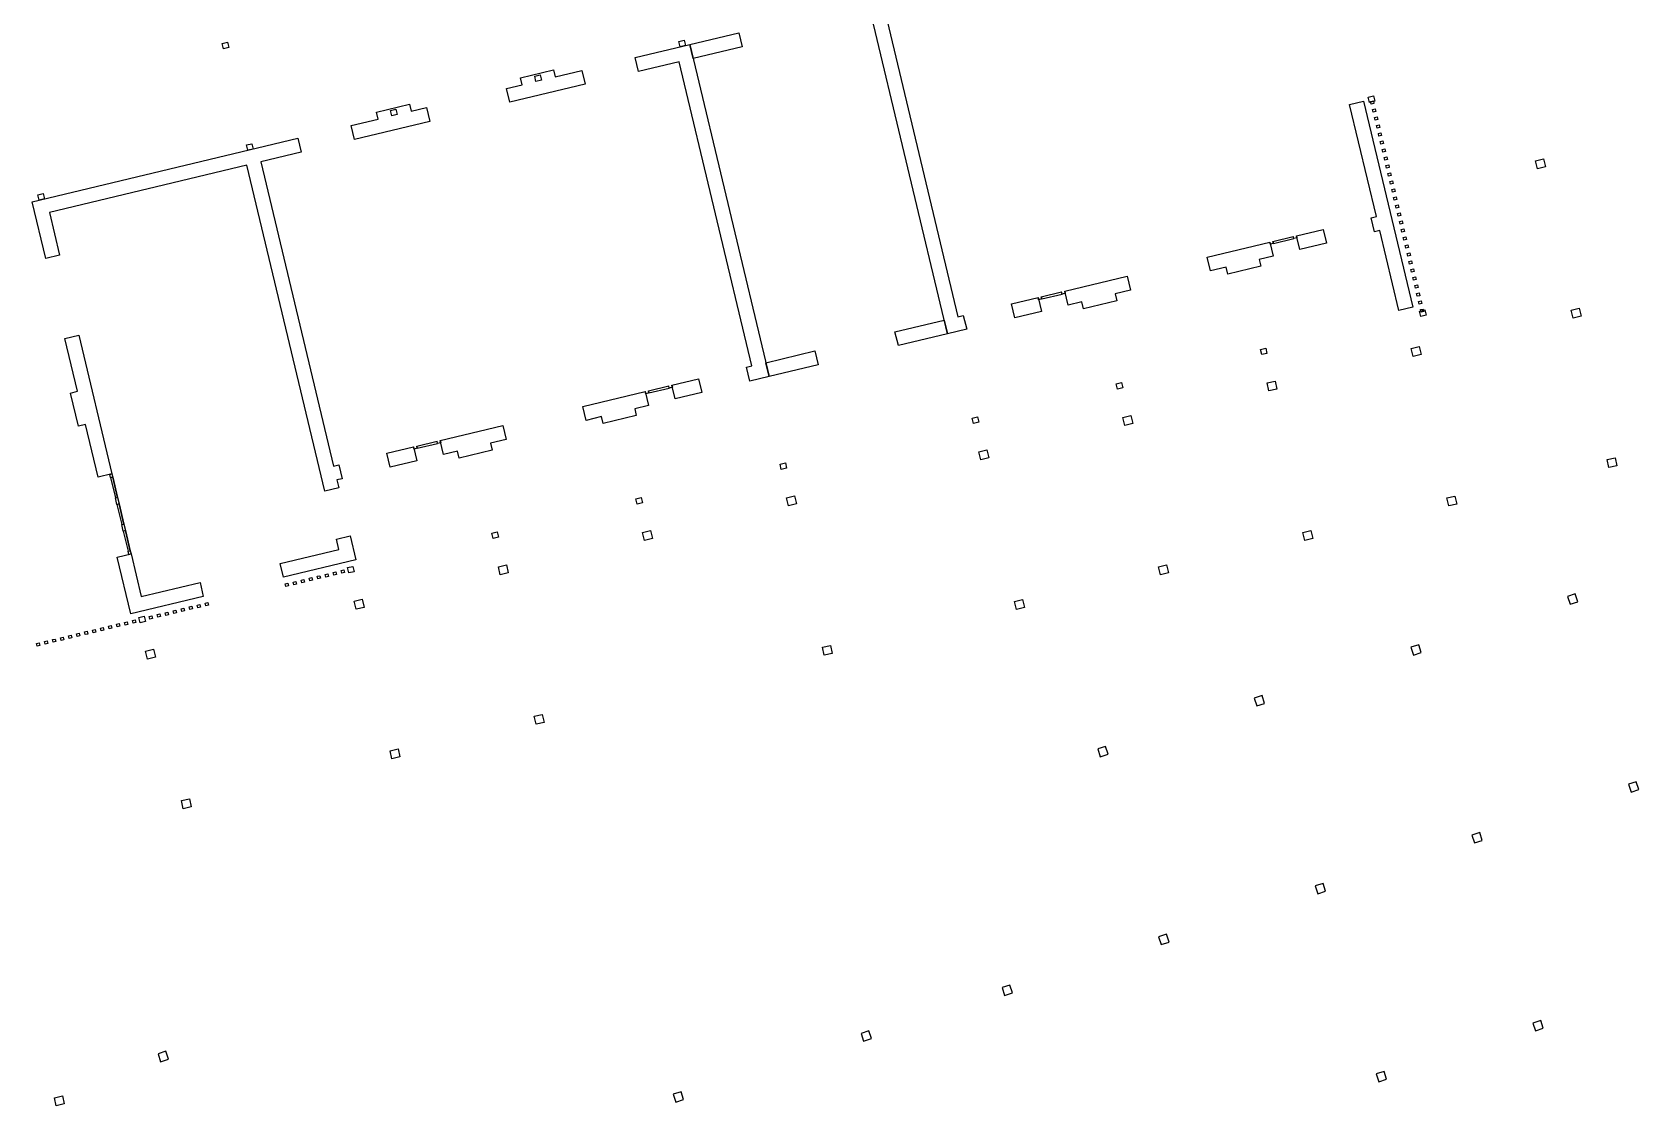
# Model space of a CAD drawing. Extents: x -42864 to 135053, y -26898 to 95700.
# Drawn here: x -11441 to 17835, y 24236 to 43804 of the extents above; entities that cross this region are included whole.
import ezdxf

# ---------------------------------------------------------------- set-up
doc = ezdxf.new("R2010")
doc.units = 0
doc.layers.add('SECTIONCUTEDGES', color=7, linetype='CONTINUOUS')

msp = doc.modelspace()

# ---------------------------------------------------------------- linework, layer by layer
at = {"layer": 'SECTIONCUTEDGES'}
for p, q in [((5237, 38304), (3790, 44354)), ((5237, 38304), (3790, 44354)), ((4103, 44161), (5429, 38618)), ((4103, 44161), (5429, 38618)), ((343, 43632), (440, 43655)), ((366, 43535), (343, 43632)), ((440, 43655), (463, 43558)), ((541, 43577), (1436, 43791)), ((541, 43577), (1436, 43791)), ((1436, 43791), (1497, 43538)), ((1436, 43791), (1497, 43538)), ((-7977, 43595), (-7880, 43619)), ((-7954, 43498), (-7977, 43595)), ((-7856, 43521), (-7954, 43498)), ((-7880, 43619), (-7856, 43521)), ((-451, 43339), (541, 43577)), ((-451, 43339), (541, 43577)), ((-390, 43086), (-451, 43339)), ((-390, 43086), (-451, 43339)), ((463, 43558), (366, 43535)), ((541, 43577), (1988, 37527)), ((602, 43324), (541, 43577)), ((541, 43577), (1988, 37527)), ((602, 43324), (541, 43577)), ((1497, 43538), (602, 43324)), ((1497, 43538), (602, 43324)), ((-2543, 42973), (-1940, 43117)), ((-2543, 42973), (-1940, 43117)), ((-1940, 43117), (-1910, 42990)), ((-1940, 43117), (-1910, 42990)), ((-1910, 42990), (-1423, 43107)), ((-1910, 42990), (-1423, 43107)), ((-1423, 43107), (-1363, 42854)), ((-1423, 43107), (-1363, 42854)), ((349, 43263), (-390, 43086)), ((349, 43263), (-390, 43086)), ((1675, 37720), (349, 43263)), ((1675, 37720), (349, 43263)), ((-2795, 42779), (-2513, 42846)), ((-2795, 42779), (-2513, 42846)), ((-2734, 42526), (-2795, 42779)), ((-2734, 42526), (-2795, 42779)), ((-1363, 42854), (-2734, 42526)), ((-1363, 42854), (-2734, 42526)), ((-2513, 42846), (-2543, 42973)), ((-2513, 42846), (-2543, 42973)), ((-2283, 43004), (-2186, 43027)), ((-2283, 43004), (-2186, 43027)), ((-2260, 42907), (-2283, 43004)), ((-2260, 42907), (-2283, 43004)), ((-2162, 42930), (-2260, 42907)), ((-2162, 42930), (-2260, 42907)), ((-2186, 43027), (-2162, 42930)), ((-2186, 43027), (-2162, 42930)), ((-5169, 42344), (-4566, 42489)), ((-5169, 42344), (-4566, 42489)), ((-4566, 42489), (-4535, 42362)), ((-4566, 42489), (-4535, 42362)), ((12565, 42484), (12818, 42545)), ((12565, 42484), (12818, 42545)), ((13054, 40442), (12565, 42484)), ((13054, 40442), (12565, 42484)), ((12818, 42545), (13716, 38791)), ((12818, 42545), (13716, 38791)), ((12904, 42617), (13001, 42640)), ((12927, 42519), (12904, 42617)), ((13024, 42543), (12927, 42519)), ((12948, 42540), (12997, 42551)), ((12960, 42491), (12948, 42540)), ((13008, 42503), (12960, 42491)), ((12997, 42551), (13008, 42503)), ((13001, 42640), (13024, 42543)), ((-5625, 42102), (-5138, 42218)), ((-5625, 42102), (-5138, 42218)), ((-4193, 42177), (-5564, 41849)), ((-4193, 42177), (-5564, 41849)), ((-5138, 42218), (-5169, 42344)), ((-5138, 42218), (-5169, 42344)), ((-4909, 42376), (-4812, 42399)), ((-4886, 42278), (-4909, 42376)), ((-4788, 42302), (-4886, 42278)), ((-4812, 42399), (-4788, 42302)), ((-4535, 42362), (-4253, 42430)), ((-4535, 42362), (-4253, 42430)), ((-4253, 42430), (-4193, 42177)), ((-4253, 42430), (-4193, 42177)), ((12983, 42394), (13031, 42405)), ((12995, 42345), (12983, 42394)), ((13043, 42357), (12995, 42345)), ((13018, 42248), (13066, 42260)), ((13029, 42199), (13018, 42248)), ((13078, 42211), (13029, 42199)), ((13031, 42405), (13043, 42357)), ((13066, 42260), (13078, 42211)), ((-11441, 40710), (-6597, 41869)), ((-11441, 40710), (-6597, 41869)), ((-6597, 41869), (-6537, 41616)), ((-6597, 41869), (-6537, 41616)), ((-5564, 41849), (-5625, 42102)), ((-5564, 41849), (-5625, 42102)), ((13053, 42102), (13101, 42114)), ((13064, 42053), (13053, 42102)), ((13113, 42065), (13064, 42053)), ((13088, 41956), (13136, 41968)), ((13099, 41908), (13088, 41956)), ((13148, 41919), (13099, 41908)), ((13101, 42114), (13113, 42065)), ((13136, 41968), (13148, 41919)), ((-7535, 41747), (-7438, 41771)), ((-7512, 41650), (-7535, 41747)), ((-7414, 41674), (-7512, 41650)), ((-7438, 41771), (-7414, 41674)), ((-6537, 41616), (-7276, 41439)), ((-6537, 41616), (-7276, 41439)), ((13122, 41810), (13171, 41822)), ((13134, 41762), (13122, 41810)), ((13183, 41773), (13134, 41762)), ((13157, 41664), (13206, 41676)), ((13169, 41616), (13157, 41664)), ((13218, 41627), (13169, 41616)), ((13171, 41822), (13183, 41773)), ((13206, 41676), (13218, 41627)), ((-7529, 41379), (-11127, 40518)), ((-7529, 41379), (-11127, 40518)), ((-6107, 35436), (-7529, 41379)), ((-6107, 35436), (-7529, 41379)), ((-7276, 41439), (-5950, 35896)), ((-7276, 41439), (-5950, 35896)), ((13192, 41518), (13241, 41530)), ((13204, 41470), (13192, 41518)), ((13253, 41481), (13204, 41470)), ((13227, 41373), (13276, 41384)), ((13239, 41324), (13227, 41373)), ((13287, 41336), (13239, 41324)), ((13241, 41530), (13253, 41481)), ((13276, 41384), (13287, 41336)), ((15951, 41460), (16097, 41495)), ((15986, 41315), (15951, 41460)), ((16132, 41349), (15986, 41315)), ((16097, 41495), (16132, 41349)), ((13262, 41227), (13311, 41238)), ((13274, 41178), (13262, 41227)), ((13322, 41190), (13274, 41178)), ((13297, 41081), (13346, 41092)), ((13309, 41032), (13297, 41081)), ((13357, 41044), (13309, 41032)), ((13311, 41238), (13322, 41190)), ((13346, 41092), (13357, 41044)), ((-11194, 39679), (-11441, 40710)), ((-11194, 39679), (-11441, 40710)), ((-11337, 40838), (-11240, 40861)), ((-11314, 40741), (-11337, 40838)), ((-11217, 40764), (-11314, 40741)), ((-11240, 40861), (-11217, 40764)), ((13332, 40935), (13380, 40947)), ((13343, 40886), (13332, 40935)), ((13392, 40898), (13343, 40886)), ((13367, 40789), (13415, 40801)), ((13378, 40740), (13367, 40789)), ((13427, 40752), (13378, 40740)), ((13380, 40947), (13392, 40898)), ((13415, 40801), (13427, 40752)), ((-11127, 40518), (-10941, 39740)), ((-11127, 40518), (-10941, 39740)), ((12957, 40418), (13054, 40442)), ((12957, 40418), (13054, 40442)), ((13017, 40166), (12957, 40418)), ((13017, 40166), (12957, 40418)), ((13402, 40643), (13450, 40655)), ((13413, 40595), (13402, 40643)), ((13462, 40606), (13413, 40595)), ((13437, 40497), (13485, 40509)), ((13448, 40449), (13437, 40497)), ((13497, 40460), (13448, 40449)), ((13450, 40655), (13462, 40606)), ((13485, 40509), (13497, 40460)), ((11595, 40093), (12081, 40209)), ((11595, 40093), (12081, 40209)), ((12081, 40209), (12142, 39956)), ((12081, 40209), (12142, 39956)), ((13114, 40189), (13017, 40166)), ((13114, 40189), (13017, 40166)), ((13463, 38730), (13114, 40189)), ((13463, 38730), (13114, 40189)), ((13471, 40351), (13520, 40363)), ((13483, 40303), (13471, 40351)), ((13532, 40314), (13483, 40303)), ((13506, 40206), (13555, 40217)), ((13518, 40157), (13506, 40206)), ((13567, 40169), (13518, 40157)), ((13520, 40363), (13532, 40314)), ((13555, 40217), (13567, 40169)), ((9971, 39704), (11109, 39976)), ((9971, 39704), (11109, 39976)), ((11109, 39976), (11169, 39724)), ((11118, 39938), (11109, 39976)), ((11109, 39976), (11169, 39724)), ((11118, 39938), (11109, 39976)), ((11177, 39952), (11118, 39938)), ((11177, 39952), (11118, 39938)), ((11167, 39990), (11537, 40079)), ((11167, 39990), (11537, 40079)), ((11177, 39952), (11167, 39990)), ((11167, 39990), (11177, 39952)), ((11177, 39952), (11167, 39990)), ((11167, 39990), (11177, 39952)), ((11177, 39952), (11546, 40040)), ((11177, 39952), (11546, 40040)), ((11177, 39952), (11546, 40040)), ((11177, 39952), (11546, 40040)), ((11546, 40040), (11537, 40079)), ((11546, 40040), (11537, 40079)), ((11546, 40040), (11537, 40079)), ((11546, 40040), (11537, 40079)), ((11604, 40054), (11546, 40040)), ((11604, 40054), (11546, 40040)), ((11656, 39840), (11595, 40093)), ((11595, 40093), (11604, 40054)), ((11656, 39840), (11595, 40093)), ((11595, 40093), (11604, 40054)), ((12142, 39956), (11656, 39840)), ((12142, 39956), (11656, 39840)), ((13541, 40060), (13590, 40071)), ((13553, 40011), (13541, 40060)), ((13602, 40023), (13553, 40011)), ((13576, 39914), (13625, 39925)), ((13588, 39865), (13576, 39914)), ((13636, 39877), (13588, 39865)), ((13590, 40071), (13602, 40023)), ((13625, 39925), (13636, 39877)), ((-10941, 39740), (-11194, 39679)), ((-10941, 39740), (-11194, 39679)), ((10031, 39451), (9971, 39704)), ((10031, 39451), (9971, 39704)), ((10947, 39537), (10344, 39392)), ((10947, 39537), (10344, 39392)), ((11169, 39724), (10916, 39663)), ((11169, 39724), (10916, 39663)), ((10916, 39663), (10947, 39537)), ((10916, 39663), (10947, 39537)), ((13611, 39768), (13660, 39780)), ((13623, 39719), (13611, 39768)), ((13671, 39731), (13623, 39719)), ((13646, 39622), (13695, 39634)), ((13658, 39573), (13646, 39622)), ((13706, 39585), (13658, 39573)), ((13660, 39780), (13671, 39731)), ((13695, 39634), (13706, 39585)), ((7374, 39083), (8512, 39355)), ((7374, 39083), (8512, 39355)), ((8512, 39355), (8573, 39102)), ((8512, 39355), (8573, 39102)), ((10313, 39519), (10031, 39451)), ((10313, 39519), (10031, 39451)), ((10344, 39392), (10313, 39519)), ((10344, 39392), (10313, 39519)), ((13681, 39476), (13729, 39488)), ((13692, 39427), (13681, 39476)), ((13741, 39439), (13692, 39427)), ((13716, 39330), (13764, 39342)), ((13727, 39282), (13716, 39330)), ((13776, 39293), (13727, 39282)), ((13729, 39488), (13741, 39439)), ((13764, 39342), (13776, 39293)), ((6402, 38850), (6888, 38967)), ((6402, 38850), (6888, 38967)), ((6888, 38967), (6948, 38714)), ((6897, 38928), (6888, 38967)), ((6888, 38967), (6948, 38714)), ((6897, 38928), (6888, 38967)), ((6956, 38942), (6897, 38928)), ((6956, 38942), (6897, 38928)), ((6946, 38981), (7316, 39069)), ((6946, 38981), (7316, 39069)), ((6956, 38942), (6946, 38981)), ((6946, 38981), (6956, 38942)), ((6956, 38942), (6946, 38981)), ((6946, 38981), (6956, 38942)), ((6956, 38942), (7325, 39030)), ((6956, 38942), (7325, 39030)), ((6956, 38942), (7325, 39030)), ((6956, 38942), (7325, 39030)), ((7325, 39030), (7316, 39069)), ((7325, 39030), (7316, 39069)), ((7325, 39030), (7316, 39069)), ((7325, 39030), (7316, 39069)), ((7384, 39044), (7325, 39030)), ((7384, 39044), (7325, 39030)), ((7435, 38830), (7374, 39083)), ((7374, 39083), (7384, 39044)), ((7435, 38830), (7374, 39083)), ((7374, 39083), (7384, 39044)), ((8573, 39102), (8291, 39035)), ((8573, 39102), (8291, 39035)), ((8291, 39035), (8321, 38908)), ((8291, 39035), (8321, 38908)), ((13751, 39184), (13799, 39196)), ((13762, 39136), (13751, 39184)), ((13811, 39147), (13762, 39136)), ((13786, 39038), (13834, 39050)), ((13797, 38990), (13786, 39038)), ((13846, 39001), (13797, 38990)), ((13799, 39196), (13811, 39147)), ((13834, 39050), (13846, 39001)), ((6462, 38598), (6402, 38850)), ((6462, 38598), (6402, 38850)), ((6948, 38714), (6462, 38598)), ((6948, 38714), (6462, 38598)), ((7688, 38891), (7435, 38830)), ((7688, 38891), (7435, 38830)), ((7718, 38764), (7688, 38891)), ((7718, 38764), (7688, 38891)), ((8321, 38908), (7718, 38764)), ((8321, 38908), (7718, 38764)), ((13716, 38791), (13463, 38730)), ((13716, 38791), (13463, 38730)), ((13820, 38893), (13869, 38904)), ((13832, 38844), (13820, 38893)), ((13881, 38856), (13832, 38844)), ((13837, 38717), (13934, 38740)), ((13860, 38619), (13837, 38717)), ((13855, 38747), (13904, 38758)), ((13867, 38698), (13855, 38747)), ((13916, 38710), (13867, 38698)), ((13869, 38904), (13881, 38856)), ((13904, 38758), (13916, 38710)), ((13934, 38740), (13957, 38643)), ((16603, 38736), (16749, 38771)), ((16603, 38736), (16749, 38771)), ((16638, 38591), (16603, 38736)), ((16638, 38591), (16603, 38736)), ((16749, 38771), (16784, 38625)), ((16749, 38771), (16784, 38625)), ((4281, 38343), (5176, 38557)), ((4281, 38343), (5176, 38557)), ((5176, 38557), (5237, 38304)), ((5176, 38557), (5237, 38304)), ((5587, 38388), (5237, 38304)), ((5587, 38388), (5237, 38304)), ((5429, 38618), (5526, 38641)), ((5429, 38618), (5526, 38641)), ((5526, 38641), (5587, 38388)), ((5526, 38641), (5587, 38388)), ((13957, 38643), (13860, 38619)), ((16784, 38625), (16638, 38591)), ((16784, 38625), (16638, 38591)), ((-10845, 38221), (-10592, 38281)), ((-10845, 38221), (-10592, 38281)), ((-10615, 37258), (-10845, 38221)), ((-10615, 37258), (-10845, 38221)), ((-10592, 38281), (-9987, 35752)), ((-10592, 38281), (-9987, 35752)), ((4342, 38090), (4281, 38343)), ((4342, 38090), (4281, 38343)), ((5237, 38304), (4342, 38090)), ((5237, 38304), (4342, 38090)), ((13685, 38039), (13831, 38073)), ((13685, 38039), (13831, 38073)), ((13831, 38073), (13866, 37928)), ((13831, 38073), (13866, 37928)), ((1928, 37780), (2823, 37994)), ((1928, 37780), (2823, 37994)), ((1988, 37527), (1928, 37780)), ((1988, 37527), (1928, 37780)), ((2823, 37994), (2883, 37741)), ((2823, 37994), (2883, 37741)), ((10939, 38023), (11036, 38047)), ((10962, 37926), (10939, 38023)), ((11059, 37949), (10962, 37926)), ((11036, 38047), (11059, 37949)), ((13720, 37893), (13685, 38039)), ((13720, 37893), (13685, 38039)), ((13866, 37928), (13720, 37893)), ((13866, 37928), (13720, 37893)), ((216, 37371), (702, 37487)), ((216, 37371), (702, 37487)), ((702, 37487), (763, 37234)), ((702, 37487), (763, 37234)), ((1578, 37696), (1675, 37720)), ((1578, 37696), (1675, 37720)), ((1638, 37444), (1578, 37696)), ((1638, 37444), (1578, 37696)), ((1988, 37527), (1638, 37444)), ((1988, 37527), (1638, 37444)), ((2883, 37741), (1988, 37527)), ((2883, 37741), (1988, 37527)), ((-10741, 37227), (-10615, 37258)), ((-10741, 37227), (-10615, 37258)), ((-10597, 36624), (-10741, 37227)), ((-10597, 36624), (-10741, 37227)), ((-1408, 36982), (-270, 37254)), ((-1408, 36982), (-270, 37254)), ((-270, 37254), (-210, 37002)), ((-261, 37215), (-270, 37254)), ((-270, 37254), (-210, 37002)), ((-261, 37215), (-270, 37254)), ((-202, 37229), (-261, 37215)), ((-202, 37229), (-261, 37215)), ((-212, 37268), (158, 37357)), ((-212, 37268), (158, 37357)), ((-202, 37229), (-212, 37268)), ((-212, 37268), (-202, 37229)), ((-202, 37229), (-212, 37268)), ((-212, 37268), (-202, 37229)), ((-202, 37229), (167, 37318)), ((-202, 37229), (167, 37318)), ((-202, 37229), (167, 37318)), ((-202, 37229), (167, 37318)), ((167, 37318), (158, 37357)), ((167, 37318), (158, 37357)), ((167, 37318), (158, 37357)), ((167, 37318), (158, 37357)), ((225, 37332), (167, 37318)), ((225, 37332), (167, 37318)), ((277, 37118), (216, 37371)), ((216, 37371), (225, 37332)), ((277, 37118), (216, 37371)), ((216, 37371), (225, 37332)), ((763, 37234), (277, 37118)), ((763, 37234), (277, 37118)), ((8313, 37395), (8410, 37418)), ((8336, 37298), (8313, 37395)), ((8433, 37321), (8336, 37298)), ((8410, 37418), (8433, 37321)), ((11060, 37410), (11205, 37445)), ((11060, 37410), (11205, 37445)), ((11094, 37264), (11060, 37410)), ((11094, 37264), (11060, 37410)), ((11240, 37299), (11094, 37264)), ((11240, 37299), (11094, 37264)), ((11205, 37445), (11240, 37299)), ((11205, 37445), (11240, 37299)), ((-1347, 36729), (-1408, 36982)), ((-1347, 36729), (-1408, 36982)), ((-210, 37002), (-462, 36941)), ((-210, 37002), (-462, 36941)), ((-462, 36941), (-432, 36815)), ((-462, 36941), (-432, 36815)), ((-10470, 36655), (-10597, 36624)), ((-10470, 36655), (-10597, 36624)), ((-10240, 35692), (-10470, 36655)), ((-10240, 35692), (-10470, 36655)), ((-4005, 36361), (-2867, 36633)), ((-4005, 36361), (-2867, 36633)), ((-2867, 36633), (-2806, 36380)), ((-2867, 36633), (-2806, 36380)), ((-1065, 36797), (-1347, 36729)), ((-1065, 36797), (-1347, 36729)), ((-1035, 36670), (-1065, 36797)), ((-1035, 36670), (-1065, 36797)), ((-432, 36815), (-1035, 36670)), ((-432, 36815), (-1035, 36670)), ((5687, 36767), (5784, 36790)), ((5710, 36670), (5687, 36767)), ((5807, 36693), (5710, 36670)), ((5784, 36790), (5807, 36693)), ((8434, 36782), (8579, 36817)), ((8434, 36782), (8579, 36817)), ((8469, 36636), (8434, 36782)), ((8469, 36636), (8434, 36782)), ((8614, 36671), (8469, 36636)), ((8614, 36671), (8469, 36636)), ((8579, 36817), (8614, 36671)), ((8579, 36817), (8614, 36671)), ((-4433, 36259), (-4063, 36347)), ((-4433, 36259), (-4063, 36347)), ((-4423, 36220), (-4054, 36308)), ((-4423, 36220), (-4054, 36308)), ((-4423, 36220), (-4054, 36308)), ((-4423, 36220), (-4054, 36308)), ((-4054, 36308), (-4063, 36347)), ((-4054, 36308), (-4063, 36347)), ((-4054, 36308), (-4063, 36347)), ((-4054, 36308), (-4063, 36347)), ((-3995, 36322), (-4054, 36308)), ((-3995, 36322), (-4054, 36308)), ((-4005, 36361), (-3995, 36322)), ((-3944, 36108), (-4005, 36361)), ((-4005, 36361), (-3995, 36322)), ((-3944, 36108), (-4005, 36361)), ((-2806, 36380), (-3088, 36313)), ((-2806, 36380), (-3088, 36313)), ((-3088, 36313), (-3058, 36186)), ((-3088, 36313), (-3058, 36186)), ((-4977, 36128), (-4491, 36245)), ((-4977, 36128), (-4491, 36245)), ((-4917, 35875), (-4977, 36128)), ((-4917, 35875), (-4977, 36128)), ((-4482, 36206), (-4491, 36245)), ((-4491, 36245), (-4431, 35992)), ((-4482, 36206), (-4491, 36245)), ((-4491, 36245), (-4431, 35992)), ((-4423, 36220), (-4482, 36206)), ((-4423, 36220), (-4482, 36206)), ((-4423, 36220), (-4433, 36259)), ((-4433, 36259), (-4423, 36220)), ((-4423, 36220), (-4433, 36259)), ((-4433, 36259), (-4423, 36220)), ((-3691, 36169), (-3944, 36108)), ((-3691, 36169), (-3944, 36108)), ((-3661, 36042), (-3691, 36169)), ((-3661, 36042), (-3691, 36169)), ((-3058, 36186), (-3661, 36042)), ((-3058, 36186), (-3661, 36042)), ((5808, 36154), (5954, 36189)), ((5808, 36154), (5954, 36189)), ((5843, 36008), (5808, 36154)), ((5843, 36008), (5808, 36154)), ((5988, 36043), (5843, 36008)), ((5988, 36043), (5843, 36008)), ((5954, 36189), (5988, 36043)), ((5954, 36189), (5988, 36043)), ((17255, 36013), (17401, 36047)), ((17290, 35867), (17255, 36013)), ((17401, 36047), (17436, 35902)), ((-9987, 35752), (-10240, 35692)), ((-9987, 35752), (-10240, 35692)), ((-10026, 35743), (-9987, 35752)), ((-10026, 35743), (-9987, 35752)), ((-10012, 35685), (-10026, 35743)), ((-10012, 35685), (-10026, 35743)), ((-9987, 35752), (-9973, 35694)), ((-9987, 35752), (-9973, 35694)), ((-5950, 35896), (-5853, 35919)), ((-5950, 35896), (-5853, 35919)), ((-5853, 35919), (-5792, 35666)), ((-5853, 35919), (-5792, 35666)), ((-4431, 35992), (-4917, 35875)), ((-4431, 35992), (-4917, 35875)), ((2186, 35929), (2283, 35953)), ((2209, 35832), (2186, 35929)), ((2306, 35855), (2209, 35832)), ((2283, 35953), (2306, 35855)), ((17436, 35902), (17290, 35867)), ((-10012, 35685), (-9973, 35694)), ((-9973, 35694), (-10012, 35685)), ((-10012, 35685), (-9973, 35694)), ((-9973, 35694), (-10012, 35685)), ((-10012, 35685), (-9924, 35315)), ((-10012, 35685), (-9924, 35315)), ((-10012, 35685), (-9924, 35315)), ((-10012, 35685), (-9924, 35315)), ((-9885, 35324), (-9973, 35694)), ((-9973, 35694), (-9885, 35324)), ((-9885, 35324), (-9973, 35694)), ((-9973, 35694), (-9885, 35324)), ((-5854, 35497), (-6107, 35436)), ((-5854, 35497), (-6107, 35436)), ((-5792, 35666), (-5889, 35643)), ((-5792, 35666), (-5889, 35643)), ((-5889, 35643), (-5854, 35497)), ((-5889, 35643), (-5854, 35497)), ((-9924, 35315), (-9885, 35324)), ((-9924, 35315), (-9885, 35324)), ((-9924, 35315), (-9885, 35324)), ((-9924, 35315), (-9885, 35324)), ((-9910, 35257), (-9924, 35315)), ((-9910, 35257), (-9924, 35315)), ((-9896, 35198), (-9910, 35257)), ((-9896, 35198), (-9910, 35257)), ((-9896, 35198), (-9857, 35208)), ((-9857, 35208), (-9896, 35198)), ((-9896, 35198), (-9857, 35208)), ((-9857, 35208), (-9896, 35198)), ((-9896, 35198), (-9808, 34829)), ((-9896, 35198), (-9808, 34829)), ((-9896, 35198), (-9808, 34829)), ((-9896, 35198), (-9808, 34829)), ((-9885, 35324), (-9857, 35208)), ((-9885, 35324), (-9857, 35208)), ((-9769, 34838), (-9857, 35208)), ((-9857, 35208), (-9769, 34838)), ((-9769, 34838), (-9857, 35208)), ((-9857, 35208), (-9769, 34838)), ((-440, 35301), (-343, 35324)), ((-417, 35204), (-440, 35301)), ((-320, 35227), (-417, 35204)), ((-343, 35324), (-320, 35227)), ((2306, 35316), (2452, 35351)), ((2306, 35316), (2452, 35351)), ((2341, 35171), (2306, 35316)), ((2341, 35171), (2306, 35316)), ((2487, 35205), (2341, 35171)), ((2487, 35205), (2341, 35171)), ((2452, 35351), (2487, 35205)), ((2452, 35351), (2487, 35205)), ((14337, 35315), (14483, 35349)), ((14372, 35169), (14337, 35315)), ((14518, 35204), (14372, 35169)), ((14483, 35349), (14518, 35204)), ((-9808, 34829), (-9769, 34838)), ((-9808, 34829), (-9769, 34838)), ((-9808, 34829), (-9769, 34838)), ((-9808, 34829), (-9769, 34838)), ((-9769, 34838), (-9741, 34721)), ((-9769, 34838), (-9741, 34721)), ((-9794, 34771), (-9808, 34829)), ((-9794, 34771), (-9808, 34829)), ((-9780, 34712), (-9794, 34771)), ((-9780, 34712), (-9794, 34771)), ((-9780, 34712), (-9741, 34721)), ((-9741, 34721), (-9780, 34712)), ((-9780, 34712), (-9741, 34721)), ((-9741, 34721), (-9780, 34712)), ((-9780, 34712), (-9691, 34343)), ((-9780, 34712), (-9691, 34343)), ((-9780, 34712), (-9691, 34343)), ((-9780, 34712), (-9691, 34343)), ((-9652, 34352), (-9741, 34721)), ((-9741, 34721), (-9652, 34352)), ((-9652, 34352), (-9741, 34721)), ((-9741, 34721), (-9652, 34352)), ((-5898, 34561), (-5645, 34622)), ((-5898, 34561), (-5645, 34622)), ((-5854, 34376), (-5898, 34561)), ((-5854, 34376), (-5898, 34561)), ((-5645, 34622), (-5540, 34184)), ((-5645, 34622), (-5540, 34184)), ((-3066, 34673), (-2969, 34696)), ((-3043, 34576), (-3066, 34673)), ((-2946, 34599), (-3043, 34576)), ((-2969, 34696), (-2946, 34599)), ((-319, 34688), (-174, 34723)), ((-319, 34688), (-174, 34723)), ((-285, 34542), (-319, 34688)), ((-285, 34542), (-319, 34688)), ((-139, 34577), (-285, 34542)), ((-139, 34577), (-285, 34542)), ((-174, 34723), (-139, 34577)), ((-174, 34723), (-139, 34577)), ((11711, 34686), (11857, 34721)), ((11746, 34541), (11711, 34686)), ((11892, 34575), (11746, 34541)), ((11857, 34721), (11892, 34575)), ((-9891, 34233), (-9638, 34294)), ((-9891, 34233), (-9638, 34294)), ((-9691, 34343), (-9652, 34352)), ((-9691, 34343), (-9652, 34352)), ((-9691, 34343), (-9652, 34352)), ((-9691, 34343), (-9652, 34352)), ((-9677, 34284), (-9691, 34343)), ((-9677, 34284), (-9691, 34343)), ((-9638, 34294), (-9677, 34284)), ((-9638, 34294), (-9677, 34284)), ((-9652, 34352), (-9638, 34294)), ((-9652, 34352), (-9638, 34294)), ((-9638, 34294), (-9452, 33516)), ((-9638, 34294), (-9452, 33516)), ((-6924, 34120), (-5854, 34376)), ((-6924, 34120), (-5854, 34376)), ((-9645, 33202), (-9891, 34233)), ((-9645, 33202), (-9891, 34233)), ((-6863, 33868), (-6924, 34120)), ((-6863, 33868), (-6924, 34120)), ((-5540, 34184), (-6863, 33868)), ((-5540, 34184), (-6863, 33868)), ((-5954, 33957), (-5905, 33968)), ((-5905, 33968), (-5894, 33920)), ((-5808, 33991), (-5759, 34003)), ((-5796, 33943), (-5808, 33991)), ((-5759, 34003), (-5748, 33954)), ((-5692, 34045), (-5595, 34068)), ((-5669, 33948), (-5692, 34045)), ((-5572, 33971), (-5669, 33948)), ((-5595, 34068), (-5572, 33971)), ((-2945, 34060), (-2799, 34095)), ((-2945, 34060), (-2799, 34095)), ((-2910, 33914), (-2945, 34060)), ((-2910, 33914), (-2945, 34060)), ((-2799, 34095), (-2765, 33949)), ((-2799, 34095), (-2765, 33949)), ((9085, 34058), (9231, 34093)), ((9120, 33912), (9085, 34058)), ((9231, 34093), (9266, 33947)), ((-9452, 33516), (-8382, 33771)), ((-9452, 33516), (-8382, 33771)), ((-8382, 33771), (-8322, 33519)), ((-8382, 33771), (-8322, 33519)), ((-6829, 33747), (-6780, 33759)), ((-6817, 33699), (-6829, 33747)), ((-6769, 33710), (-6817, 33699)), ((-6780, 33759), (-6769, 33710)), ((-6683, 33782), (-6635, 33794)), ((-6672, 33733), (-6683, 33782)), ((-6623, 33745), (-6672, 33733)), ((-6635, 33794), (-6623, 33745)), ((-6537, 33817), (-6489, 33829)), ((-6526, 33768), (-6537, 33817)), ((-6477, 33780), (-6526, 33768)), ((-6489, 33829), (-6477, 33780)), ((-6391, 33852), (-6343, 33863)), ((-6380, 33803), (-6391, 33852)), ((-6331, 33815), (-6380, 33803)), ((-6343, 33863), (-6331, 33815)), ((-6246, 33887), (-6197, 33898)), ((-6234, 33838), (-6246, 33887)), ((-6185, 33850), (-6234, 33838)), ((-6197, 33898), (-6185, 33850)), ((-6100, 33922), (-6051, 33933)), ((-6088, 33873), (-6100, 33922)), ((-6039, 33885), (-6088, 33873)), ((-6051, 33933), (-6039, 33885)), ((-5942, 33908), (-5954, 33957)), ((-5894, 33920), (-5942, 33908)), ((-5748, 33954), (-5796, 33943)), ((-2765, 33949), (-2910, 33914)), ((-2765, 33949), (-2910, 33914)), ((9266, 33947), (9120, 33912)), ((-8322, 33519), (-9645, 33202)), ((-8322, 33519), (-9645, 33202)), ((-8434, 33363), (-8385, 33375)), ((-8385, 33375), (-8374, 33326)), ((-8288, 33398), (-8239, 33410)), ((-8276, 33350), (-8288, 33398)), ((-8239, 33410), (-8228, 33361)), ((-5571, 33432), (-5425, 33467)), ((-5571, 33432), (-5425, 33467)), ((-5536, 33286), (-5571, 33432)), ((-5536, 33286), (-5571, 33432)), ((-5425, 33467), (-5390, 33321)), ((-5425, 33467), (-5390, 33321)), ((6459, 33430), (6605, 33465)), ((6494, 33284), (6459, 33430)), ((6605, 33465), (6640, 33319)), ((16677, 33566), (16534, 33520)), ((16534, 33520), (16581, 33377)), ((16581, 33377), (16723, 33423)), ((16723, 33423), (16677, 33566)), ((-9611, 33082), (-9562, 33093)), ((-9599, 33033), (-9611, 33082)), ((-9562, 33093), (-9550, 33045)), ((-9495, 33135), (-9398, 33158)), ((-9472, 33038), (-9495, 33135)), ((-9398, 33158), (-9374, 33061)), ((-9309, 33154), (-9260, 33166)), ((-9297, 33105), (-9309, 33154)), ((-9249, 33117), (-9297, 33105)), ((-9260, 33166), (-9249, 33117)), ((-9163, 33189), (-9115, 33200)), ((-9152, 33140), (-9163, 33189)), ((-9103, 33152), (-9152, 33140)), ((-9115, 33200), (-9103, 33152)), ((-9017, 33224), (-8969, 33235)), ((-9006, 33175), (-9017, 33224)), ((-8957, 33187), (-9006, 33175)), ((-8969, 33235), (-8957, 33187)), ((-8871, 33259), (-8823, 33270)), ((-8860, 33210), (-8871, 33259)), ((-8811, 33222), (-8860, 33210)), ((-8823, 33270), (-8811, 33222)), ((-8726, 33293), (-8677, 33305)), ((-8714, 33245), (-8726, 33293)), ((-8665, 33256), (-8714, 33245)), ((-8677, 33305), (-8665, 33256)), ((-8580, 33328), (-8531, 33340)), ((-8568, 33280), (-8580, 33328)), ((-8519, 33291), (-8568, 33280)), ((-8531, 33340), (-8519, 33291)), ((-8422, 33315), (-8434, 33363)), ((-8374, 33326), (-8422, 33315)), ((-8228, 33361), (-8276, 33350)), ((-5390, 33321), (-5536, 33286)), ((-5390, 33321), (-5536, 33286)), ((6640, 33319), (6494, 33284)), ((-10778, 32803), (-10729, 32814)), ((-10766, 32754), (-10778, 32803)), ((-10729, 32814), (-10717, 32766)), ((-10632, 32837), (-10583, 32849)), ((-10620, 32789), (-10632, 32837)), ((-10572, 32800), (-10620, 32789)), ((-10583, 32849), (-10572, 32800)), ((-10486, 32872), (-10437, 32884)), ((-10474, 32824), (-10486, 32872)), ((-10426, 32835), (-10474, 32824)), ((-10437, 32884), (-10426, 32835)), ((-10340, 32907), (-10291, 32919)), ((-10328, 32859), (-10340, 32907)), ((-10280, 32870), (-10328, 32859)), ((-10291, 32919), (-10280, 32870)), ((-10194, 32942), (-10146, 32954)), ((-10183, 32894), (-10194, 32942)), ((-10134, 32905), (-10183, 32894)), ((-10146, 32954), (-10134, 32905)), ((-10048, 32977), (-10000, 32989)), ((-10037, 32928), (-10048, 32977)), ((-9988, 32940), (-10037, 32928)), ((-10000, 32989), (-9988, 32940)), ((-9902, 33012), (-9854, 33024)), ((-9891, 32963), (-9902, 33012)), ((-9842, 32975), (-9891, 32963)), ((-9854, 33024), (-9842, 32975)), ((-9756, 33047), (-9708, 33058)), ((-9745, 32998), (-9756, 33047)), ((-9696, 33010), (-9745, 32998)), ((-9708, 33058), (-9696, 33010)), ((-9550, 33045), (-9599, 33033)), ((-9374, 33061), (-9472, 33038)), ((-11361, 32663), (-11313, 32675)), ((-11350, 32614), (-11361, 32663)), ((-11301, 32626), (-11350, 32614)), ((-11313, 32675), (-11301, 32626)), ((-11215, 32698), (-11167, 32709)), ((-11204, 32649), (-11215, 32698)), ((-11155, 32661), (-11204, 32649)), ((-11167, 32709), (-11155, 32661)), ((-11069, 32733), (-11021, 32744)), ((-11058, 32684), (-11069, 32733)), ((-11009, 32696), (-11058, 32684)), ((-11021, 32744), (-11009, 32696)), ((-10924, 32768), (-10875, 32779)), ((-10912, 32719), (-10924, 32768)), ((-10863, 32731), (-10912, 32719)), ((-10875, 32779), (-10863, 32731)), ((-10717, 32766), (-10766, 32754)), ((-9374, 32522), (-9228, 32557)), ((-9374, 32522), (-9228, 32557)), ((-9339, 32376), (-9374, 32522)), ((-9339, 32376), (-9374, 32522)), ((-9228, 32557), (-9193, 32411)), ((-9228, 32557), (-9193, 32411)), ((2958, 32593), (3104, 32627)), ((2993, 32447), (2958, 32593)), ((3104, 32627), (3139, 32482)), ((13824, 32640), (13681, 32594)), ((13681, 32594), (13727, 32451)), ((13727, 32451), (13870, 32497)), ((13870, 32497), (13824, 32640)), ((-9193, 32411), (-9339, 32376)), ((-9193, 32411), (-9339, 32376)), ((3139, 32482), (2993, 32447)), ((10970, 31714), (10827, 31667)), ((10827, 31667), (10874, 31525)), ((11016, 31571), (10970, 31714)), ((-2294, 31336), (-2148, 31371)), ((-2259, 31190), (-2294, 31336)), ((-2148, 31371), (-2113, 31225)), ((10874, 31525), (11016, 31571)), ((-2113, 31225), (-2259, 31190)), ((-4920, 30708), (-4774, 30743)), ((-4774, 30743), (-4739, 30597)), ((8117, 30787), (7974, 30741)), ((7974, 30741), (8020, 30598)), ((8163, 30645), (8117, 30787)), ((-4885, 30562), (-4920, 30708)), ((-4739, 30597), (-4885, 30562)), ((8020, 30598), (8163, 30645)), ((17788, 30142), (17646, 30096)), ((17646, 30096), (17692, 29953)), ((17692, 29953), (17835, 29999)), ((17835, 29999), (17788, 30142)), ((-8722, 29798), (-8576, 29833)), ((-8687, 29652), (-8722, 29798)), ((-8542, 29687), (-8687, 29652)), ((-8576, 29833), (-8542, 29687)), ((14935, 29216), (14792, 29169)), ((14792, 29169), (14839, 29027)), ((14839, 29027), (14981, 29073)), ((14981, 29073), (14935, 29216)), ((12082, 28290), (11939, 28243)), ((11939, 28243), (11985, 28101)), ((11985, 28101), (12128, 28147)), ((12128, 28147), (12082, 28290)), ((9228, 27363), (9085, 27317)), ((9085, 27317), (9132, 27174)), ((9274, 27221), (9228, 27363)), ((9132, 27174), (9274, 27221)), ((6375, 26437), (6232, 26391)), ((6375, 26437), (6232, 26391)), ((6232, 26391), (6278, 26248)), ((6232, 26391), (6278, 26248)), ((6421, 26294), (6375, 26437)), ((6421, 26294), (6375, 26437)), ((6278, 26248), (6421, 26294)), ((6278, 26248), (6421, 26294)), ((16046, 25792), (15904, 25745)), ((16093, 25649), (16046, 25792)), ((3807, 25603), (3664, 25557)), ((3807, 25603), (3664, 25557)), ((3664, 25557), (3710, 25414)), ((3664, 25557), (3710, 25414)), ((3853, 25461), (3807, 25603)), ((3853, 25461), (3807, 25603)), ((15904, 25745), (15950, 25603)), ((15950, 25603), (16093, 25649)), ((-9004, 25230), (-9147, 25184)), ((-9147, 25184), (-9100, 25041)), ((-8958, 25087), (-9004, 25230)), ((3710, 25414), (3853, 25461)), ((3710, 25414), (3853, 25461)), ((-9100, 25041), (-8958, 25087)), ((13193, 24865), (13050, 24819)), ((13050, 24819), (13097, 24676)), ((13097, 24676), (13239, 24723)), ((13239, 24723), (13193, 24865)), ((-11036, 24381), (-10890, 24416)), ((-11001, 24236), (-11036, 24381)), ((-10890, 24416), (-10855, 24270)), ((382, 24492), (240, 24446)), ((382, 24492), (240, 24446)), ((240, 24446), (286, 24303)), ((240, 24446), (286, 24303)), ((286, 24303), (429, 24349)), ((286, 24303), (429, 24349)), ((429, 24349), (382, 24492)), ((429, 24349), (382, 24492)), ((-10855, 24270), (-11001, 24236))]:
    msp.add_line(p, q, dxfattribs=at)

doc.saveas('drawing.dxf')
